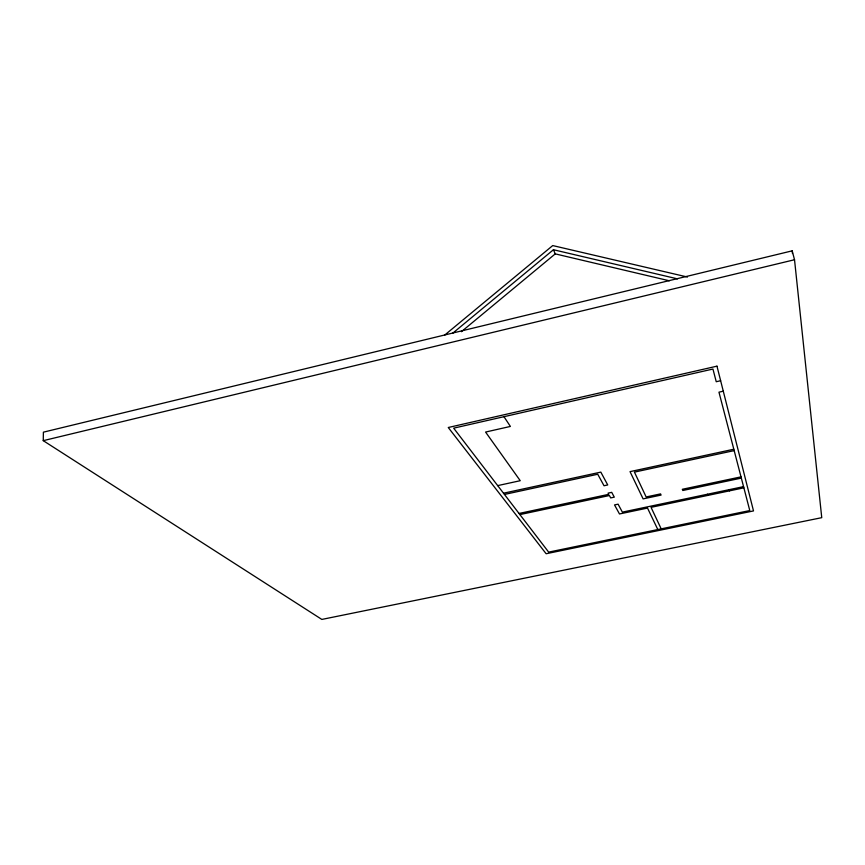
<?xml version="1.0" encoding="UTF-8"?>
<svg xmlns="http://www.w3.org/2000/svg" width="865" height="865" viewBox="0 0 865 865"><rect width="100%" height="100%" fill="white"/><g stroke="black" fill="none" stroke-linecap="round" stroke-linejoin="round"><path stroke-width="1.3" d="M43.25 440.663L43.401 432.165L792.199 250.839L794.524 259.738L821.75 517.67L321.845 619.427L43.25 440.663L794.524 259.738M444.815 334.982L552.724 245.574L687.48 277.038M452.795 333.155L553.438 249.736L677.565 278.876M461.391 331.695L555.254 253.878L669.337 280.79M720.642 380.73L716.242 381.725L712.944 369.041L453.66 428.164L548.659 552.119L749.782 510.555L718.966 392.169L723.291 391.207M497.699 485.611L520.243 480.702L485.568 432.057L510.393 426.434L503.971 416.692M503.506 493.201L600.818 472.117L607.727 484.951L604.029 485.752L597.737 474.247L504.457 494.445M733.812 449.227L630.034 471.63L643.106 498.889L661.087 495.083L660.568 493.893L646.144 496.953L634.434 472.117L734.18 450.611M519.032 513.464L608.733 494.337L608.073 493.126L611.717 492.347L614.301 497.148L610.69 497.916L609.393 495.537L519.908 514.599M741.013 476.864L682.323 489.287L682.799 490.498L741.337 478.107M743.554 486.638L622.368 512.123L618.097 504.176L614.528 504.933L619.481 513.961L647.517 508.079L657.822 529.553M743.868 487.838L651.042 507.333L661.184 528.861M553.438 249.736L555.254 253.878M707.473 494.229L707.873 495.396M729.076 489.687L729.422 490.866M792.199 250.839L792.491 253.521M716.966 366.165L448.265 427.505L546.139 553.741L753.502 510.923L716.966 366.165"/></g></svg>
